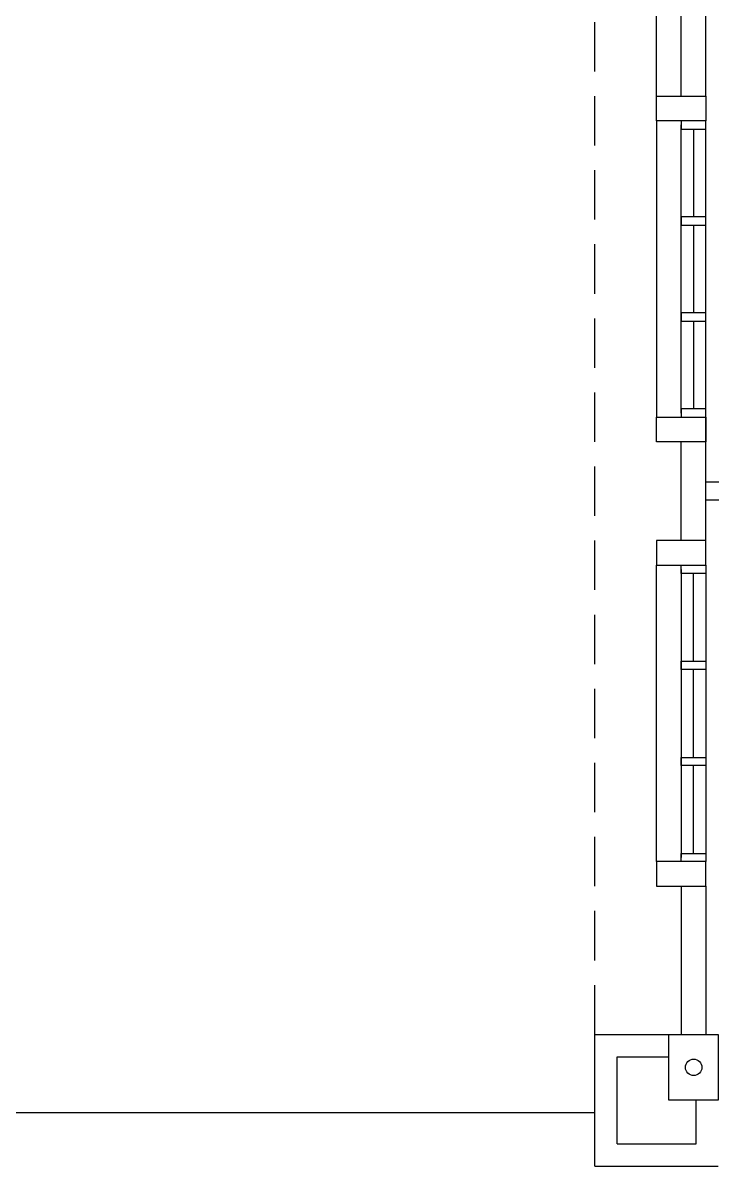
# Model space of a CAD drawing. Header units: inches. Extents: x 16928 to 514628, y -1471 to 241387.
# Drawn here: x 300863 to 305055, y 20631 to 27576 of the extents above; entities that cross this region are included whole.
import ezdxf

# ---------------------------------------------------------------- set-up
doc = ezdxf.new("R2010")
doc.units = ezdxf.units.IN
doc.header["$MEASUREMENT"] = 0
doc.linetypes.add('HIDDEN', pattern=[0.375, 0.25, -0.125])
doc.layers.add('COLUMN', color=8, linetype='Continuous', lineweight=30)
for name, color, linetype in [('DOWNPIPE', 8, 'Continuous'), ('LW', 2, 'Continuous'), ('partition', 8, 'Continuous'), ('ROOF', 2, 'Continuous'), ('WALL', 1, 'Continuous'), ('WIN', 9, 'Continuous')]:
    doc.layers.add(name, color=color, linetype=linetype)

msp = doc.modelspace()

# ---------------------------------------------------------------- linework, layer by layer
at = {"layer": 'COLUMN'}
msp.add_lwpolyline([(304792.5, 21430.5), (305092.5, 21430.5), (305092.5, 21030.5), (304792.5, 21030.5)], close=True, dxfattribs=at)
at = {"layer": 'DOWNPIPE'}
msp.add_circle((304942.5, 21230.5), 50, dxfattribs=at)
at = {"layer": 'LW'}
for p, q in [((304717.5, 27130.5), (304717.5, 28155.5)), ((304717.5, 26980.5), (304717.5, 25180.5)), ((304717.5, 22480.5), (304717.5, 24280.5))]:
    msp.add_line(p, q, dxfattribs=at)
at = {"layer": 'LW', "linetype": 'HIDDEN', "ltscale": 1200}
msp.add_line((304342.5, 21430.5), (304342.5, 28030.5), dxfattribs=at)
at = {"layer": 'partition'}
for p, q in [((309017.5, 24785.5), (305017.5, 24785.5)), ((309017.5, 24675.5), (305017.5, 24675.5))]:
    msp.add_line(p, q, dxfattribs=at)
at = {"layer": 'ROOF', "linetype": 'Continuous', "ltscale": 2000}
msp.add_lwpolyline([(301242.5, 28505.5), (297242.5, 28505.5), (297242.5, 20955.5), (304342.5, 20955.5)], dxfattribs=at)
at = {"layer": 'WALL'}
for p, q in [((304867.5, 27130.5), (304867.5, 28030.5)), ((305017.5, 27130.5), (305017.5, 28030.5)), ((305017.5, 24280.5), (305017.5, 25180.5)), ((304867.5, 24430.5), (304867.5, 25030.5)), ((304867.5, 22330.5), (304867.5, 21430.5)), ((305017.5, 22330.5), (305017.5, 21430.5)), ((304342.5, 21430.5), (304867.5, 21430.5)), ((304342.5, 20630.5), (304342.5, 21430.5)), ((304477.5, 21295.5), (304792.5, 21295.5)), ((304477.5, 20765.5), (304477.5, 21295.5)), ((304957.5, 20765.5), (304957.5, 21035.5)), ((304477.5, 20765.5), (304957.5, 20765.5)), ((304342.5, 20630.5), (305092.5, 20630.5))]:
    msp.add_line(p, q, dxfattribs=at)
for points in [[(305017.5, 27130.5), (305017.5, 26980.5), (304717.5, 26980.5), (304717.5, 27130.5)], [(305017.5, 25180.5), (305017.5, 25030.5), (304717.5, 25030.5), (304717.5, 25180.5)], [(305017.5, 24280.5), (305017.5, 24430.5), (304717.5, 24430.5), (304717.5, 24280.5)], [(305017.5, 22330.5), (305017.5, 22480.5), (304717.5, 22480.5), (304717.5, 22330.5)]]:
    msp.add_lwpolyline(points, close=True, dxfattribs=at)
at = {"layer": 'WIN'}
for p, q in [((304867.5, 25205.5), (304867.5, 26955.5)), ((305017.5, 25180.5), (305017.5, 26980.5)), ((304942.5, 26930.5), (304942.5, 26397.2)), ((304942.5, 26347.2), (304942.5, 25813.9)), ((304942.5, 25763.9), (304942.5, 25230.5)), ((304867.5, 24255.5), (304867.5, 22505.5)), ((305017.5, 24280.5), (305017.5, 22480.5)), ((304942.5, 23697.2), (304942.5, 24230.5)), ((304942.5, 23113.9), (304942.5, 23647.2)), ((304942.5, 22530.5), (304942.5, 23063.9))]:
    msp.add_line(p, q, dxfattribs=at)
for points in [[(304867.5, 26980.5), (304867.5, 26930.5), (305017.5, 26930.5), (305017.5, 26980.5)], [(304867.5, 26397.2), (304867.5, 26347.2), (305017.5, 26347.2), (305017.5, 26397.2)], [(304867.5, 25813.9), (304867.5, 25763.9), (305017.5, 25763.9), (305017.5, 25813.9)], [(304867.5, 25230.5), (304867.5, 25180.5), (305017.5, 25180.5), (305017.5, 25230.5)], [(304867.5, 24230.5), (304867.5, 24280.5), (305017.5, 24280.5), (305017.5, 24230.5)], [(304867.5, 23647.2), (304867.5, 23697.2), (305017.5, 23697.2), (305017.5, 23647.2)], [(304867.5, 23063.9), (304867.5, 23113.9), (305017.5, 23113.9), (305017.5, 23063.9)], [(304867.5, 22480.5), (304867.5, 22530.5), (305017.5, 22530.5), (305017.5, 22480.5)]]:
    msp.add_lwpolyline(points, close=True, dxfattribs=at)

doc.saveas('drawing.dxf')
